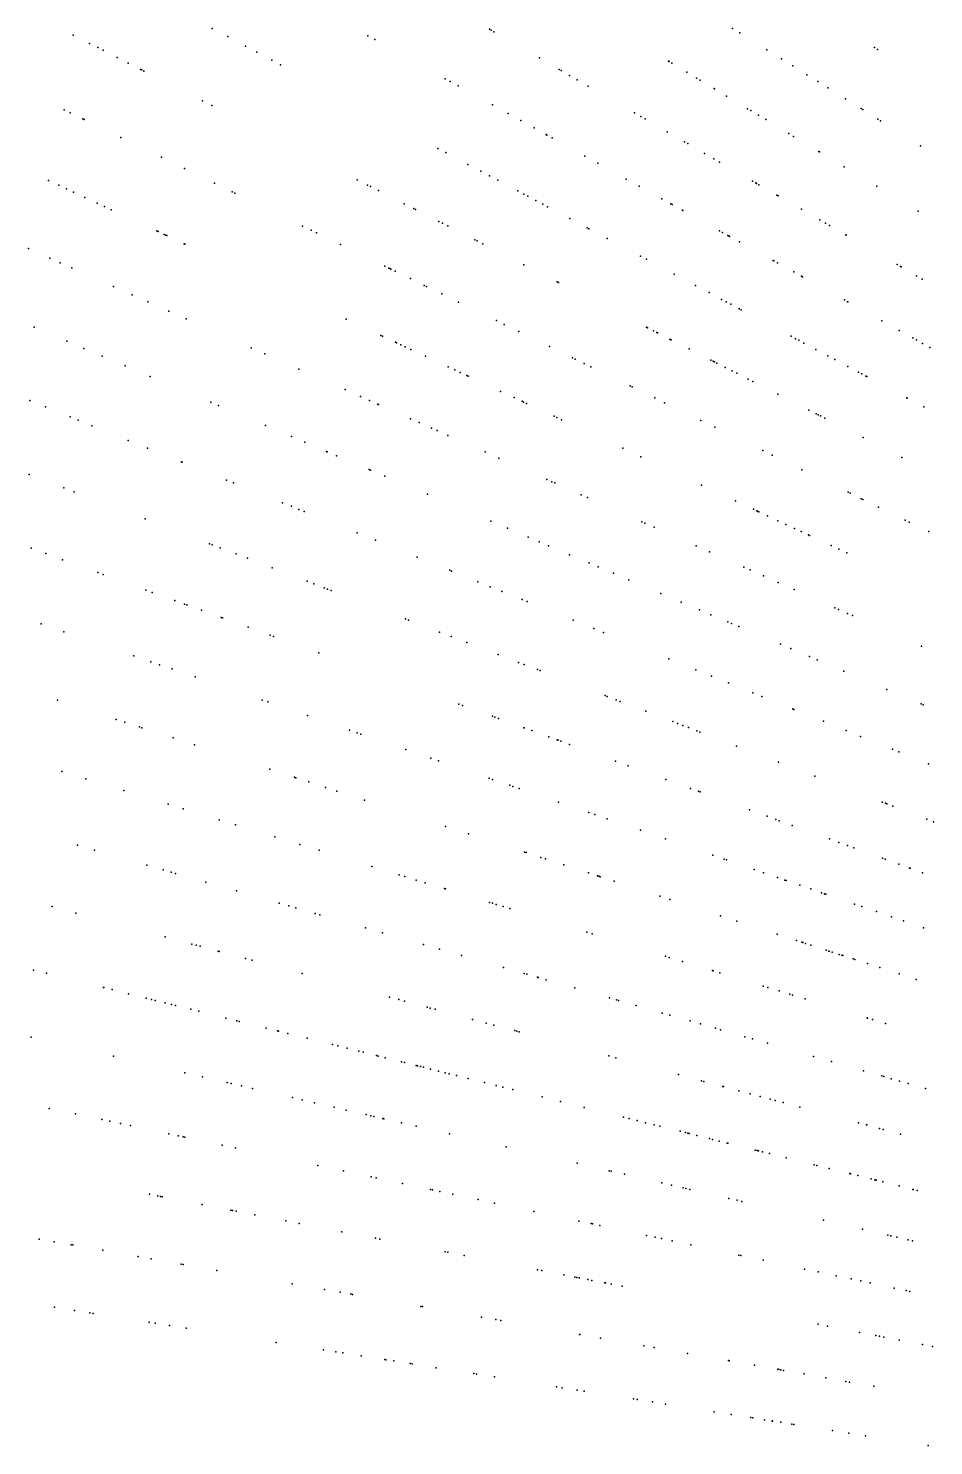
# Model space of a CAD drawing. Header units: metres. Extents: x -4327 to 4266, y -3886 to 3992.
# Drawn here: x -2179 to -1642, y 261 to 1100 of the extents above; entities that cross this region are included whole.
import ezdxf

# ---------------------------------------------------------------- set-up
doc = ezdxf.new("R2010")
doc.units = ezdxf.units.M

msp = doc.modelspace()

# ---------------------------------------------------------------- linework, layer by layer
for p in [(-2069.66, 1100.46, 2512.29), (-1761.11, 1100.46, 2509.41), (-2151.95, 1096.47, 2505.1), (-2060.42, 1095.54, 2482.01), (-1977.38, 1096.08, 2509.54), (-1973.23, 1093.78, 2509.77), (-1905.3, 1100.02, 2518.36), (-1904.25, 1099.42, 2519.74), (-1902.58, 1098.45, 2462.78), (-1756.93, 1097.85, 2486.85), (-2142.31, 1091.56, 2507.53), (-2137.44, 1089.08, 2515.52), (-2134.23, 1087.44, 2519.99), (-2049.79, 1089.89, 2499.08), (-2043.14, 1086.36, 2477.4), (-1740.86, 1087.81, 2525.11), (-1677, 1089.06, -103.15), (-1675.29, 1087.95, -108.51), (-2125.93, 1083.22, 2507.45), (-2119.44, 1079.91, 2464.57), (-2112.05, 1076.14, 2482.93), (-2111.42, 1075.82, 2523.2), (-2110.1, 1075.15, 2486.06), (-2034.18, 1081.59, 2493.65), (-2029.08, 1078.88, 2495.58), (-1875.63, 1082.89, 2509.37), (-1863.93, 1076.14, 2490.97), (-1862.69, 1075.42, 2533.67), (-1799.04, 1080.97, -53.24), (-1798.83, 1080.85, 2499.61), (-1797.21, 1079.87, -66.92), (-1732.15, 1082.37, 2495.75), (-1725.51, 1078.22, -86.06), (-1931.46, 1070.63, 2481.04), (-1928.53, 1069, 2515.69), (-1857.74, 1072.57, 2479.97), (-1853.35, 1070.03, 2534.94), (-1788.22, 1074.47, 2484.86), (-1782.47, 1071.02, 2487.87), (-1780.43, 1069.79, 2515.53), (-1717.07, 1072.95, 2498.94), (-1710.66, 1068.94, 2534.51), (-1923.74, 1066.35, 2473.84), (-1846.8, 1066.25, 2540), (-1771.99, 1064.72, -78.4), (-1771.78, 1064.59, -63.72), (-1764.74, 1060.36, 2482.32), (-1704.7, 1065.22, -143.32), (-1694.13, 1058.61, 2487.68), (-2157.28, 1052.18, 2500.44), (-2153.73, 1050.44, 2482.74), (-2075.28, 1057.41, 2461.11), (-2069.88, 1054.65, 2465.46), (-1903.44, 1055.1, 2518.78), (-1894.11, 1049.92, 2500.91), (-1819.37, 1050.41, 2507.83), (-1752.21, 1052.84, 2461.97), (-1750.32, 1051.7, 2542.84), (-1685.01, 1052.91, -167.83), (-1684.01, 1052.29, 2486.67), (-2146.23, 1046.79, 2487.64), (-2145.57, 1046.47, 2539.02), (-1886.62, 1045.77, 2493.77), (-1878.84, 1041.46, 2533.32), (-1815.54, 1048.2, 2510.88), (-1813.03, 1046.75, -64.53), (-1745.79, 1048.97, 2496.95), (-1741.52, 1046.41, 2455.1), (-1675.03, 1046.67, 2506.88), (-1673.39, 1045.65, 2515.71), (-2123.72, 1035.81, 2515.91), (-1871.71, 1037.51, 2501.51), (-1871.19, 1037.22, 2528.6), (-1868.09, 1035.5, -39.03), (-1799.86, 1039.15, 2500.26), (-1789.67, 1033.27, 2513.88), (-1727.78, 1038.16, 2549.73), (-1724.96, 1036.46, 2506), (-1935.85, 1029.31, 2509.7), (-1931.15, 1026.81, 2514.66), (-1848.74, 1024.77, 2476.27), (-1787.74, 1032.15, 2497.25), (-1777.72, 1026.37, -33.03), (-1710, 1027.47, 2509.39), (-1709.72, 1027.3, -171.77), (-1649.66, 1030.82, 2513.74), (-2099.74, 1024.11, 2512.1), (-2086.12, 1017.47, 2501.27), (-1918.07, 1019.86, 2508.66), (-1918.01, 1019.82, 2525.23), (-1841.08, 1020.53, 2512.82), (-1772.29, 1023.23, 2481.18), (-1768.85, 1021.24, -78.58), (-1694.97, 1018.44, 2490.12), (-2166.71, 1010.36, 2551.14), (-2068.23, 1008.74, 2477.1), (-1983.64, 1010.72, 2501.21), (-1910.41, 1015.78, 2531.94), (-1905.25, 1013.04, 2536.28), (-1900.29, 1010.4, 2538.09), (-1824.17, 1011.15, 2498.03), (-1749.26, 1009.94, 2462.59), (-1747.34, 1008.83, -116.23), (-1746.94, 1008.59, 2537.37), (-2160.53, 1007.47, 2541.08), (-2155.97, 1005.34, 2546.82), (-2151.88, 1003.44, 2514.36), (-2145.2, 1000.32, 2512.04), (-2057.83, 1003.67, 2535.83), (-2056.2, 1002.88, 2492.52), (-1977.54, 1007.61, 2526.62), (-1975.78, 1006.71, 2524.37), (-1971.07, 1004.31, 2526.68), (-1888.44, 1004.1, 2497.3), (-1884.94, 1002.24, 2525.95), (-1882.6, 1001, 2467.7), (-1816.44, 1006.87, 2534.86), (-1803.09, 999.47, 2521.83), (-1745.49, 1007.76, 2543.81), (-1734.83, 1001.61, 2522.62), (-1734.06, 1001.16, 2468.52), (-1675.73, 1006.88, 2503.65), (-2137.75, 996.85, 2508.79), (-2133.56, 994.9, 2512.1), (-2129.51, 993, 2493.66), (-1955.85, 996.56, 2521.01), (-1950.07, 993.61, 2524.66), (-1949.14, 993.13, 2526.23), (-1877.7, 998.39, 2472.16), (-1873.63, 996.23, 2494.19), (-1870.83, 994.74, 2518.17), (-1797.83, 996.56, -53.27), (-1797.01, 996.1, -22.97), (-1790.92, 992.72, 2479.87), (-1790.71, 992.61, 2476.83), (-1720.35, 993.25, -169.97), (-1651.18, 992.13, 2523.24), (-2016, 983.27, 2514.45), (-1935.25, 986.06, 2467.16), (-1933.09, 984.96, 2497.17), (-1930.03, 983.4, 2501.47), (-1857.55, 987.68, 2508.6), (-1709.4, 986.92, 2516.49), (-1706.03, 984.98, -206.51), (-1703.67, 983.62, 2510.88), (-2102.47, 980.4, 2502.71), (-2101.7, 980.04, 2488.15), (-2098.11, 978.37, 2475.77), (-2097.08, 977.88, 2499.03), (-2096.6, 977.66, 2506.67), (-2010.98, 980.82, 2524.77), (-2007.85, 979.3, 2509.8), (-1913.92, 975.19, 2494.3), (-1912.61, 974.52, 2473.43), (-1847.34, 982.25, -7.42), (-1846.27, 981.68, -71.31), (-1835.45, 975.93, 2489.77), (-1768.94, 980.54, 2504.59), (-1767.07, 979.5, 2496.36), (-1763.91, 977.75, -109.56), (-1763.44, 977.49, 2533.34), (-1762.88, 977.18, -137.08), (-1693.96, 978.01, -182.42), (-1693.9, 977.97, 2493.67), (-2178.61, 969.98, 2484.39), (-2086.29, 972.86, 2480.74), (-2085.84, 972.64, 2485.64), (-1993.61, 972.35, 2508.48), (-1909.26, 972.82, 2496.48), (-1757.05, 973.95, -72.9), (-2165.92, 964.33, 2505.23), (-2159.71, 961.56, 2542.12), (-2152.78, 958.48, 2503.68), (-1967.28, 959.51, 2488.99), (-1964.91, 958.35, -129.52), (-1964.3, 958.05, -128.29), (-1963.69, 957.76, -127.05), (-1884.87, 960.39, 2475.5), (-1815.77, 965.46, 2476.78), (-1812.26, 963.6, 2482.99), (-1737.05, 962.86, -147.05), (-1736.75, 962.7, 2528.79), (-1734.56, 961.48, 2519.94), (-1663.52, 960.43, 2476.65), (-1661.69, 959.38, 2476.71), (-1661.12, 959.05, 2523.85), (-1961.25, 956.57, 2475.91), (-1952.15, 952.13, 2536.04), (-1865.07, 950.3, -11.99), (-1864.35, 949.93, -19.97), (-1795.73, 954.81, -89.35), (-1724.83, 956.09, 2505.79), (-1720.26, 953.56, -158.57), (-1719.63, 953.21, -199.61), (-1652.14, 953.86, 2462.48), (-1648.78, 951.92, 2513.63), (-2128.21, 947.54, 2524.3), (-2117.06, 942.58, 2481.05), (-1943.89, 948.1, 2470.25), (-1942.53, 947.44, 2471.24), (-1933.59, 943.07, 2511.92), (-1783.22, 948.16, -81.01), (-1775.08, 943.83, -107.01), (-2107.76, 938.43, 2480.97), (-2095.35, 932.91, 2498.97), (-1923.7, 938.25, 2532.44), (-1767.63, 939.87, 2521.05), (-1764.86, 938.39, 2556.94), (-1762.23, 936.99, 2524.63), (-1757.26, 934.35, -100.49), (-1757.18, 934.31, -91.79), (-1756.1, 933.74, 2521.5), (-1694.89, 939.49, 2495.74), (-1693.04, 938.47, 2498.64), (-1692.86, 938.37, 2489.95), (-2085.1, 928.35, 2503.14), (-1990.3, 928.09, 2530.45), (-1901.14, 927.25, 2499.97), (-1896.64, 925.05, 2494.06), (-1672.71, 927.2, 2516.48), (-2175.14, 923.29, 2549.29), (-1969.56, 918.42, 2523.47), (-1968.74, 918.04, 2547.62), (-1887.77, 920.73, 2512.81), (-1812.08, 923.3, 2512.87), (-1811.57, 923.04, 2546.06), (-1808.12, 921.28, 2546.9), (-1806.06, 920.24, -95.7), (-1805.66, 920.03, 2566.33), (-1798.31, 916.28, -99.7), (-1798.05, 916.15, -95.28), (-1797.5, 915.87, 2546.16), (-1726.46, 917.97, 2492.89), (-1723.8, 916.56, 2497.46), (-1721.97, 915.59, 2506.06), (-1662.39, 921.48, 2500.96), (-1654.37, 917.03, 2469.27), (-1652.22, 915.84, 2463.28), (-2155.77, 915.07, 2466.54), (-2145.63, 910.77, 2581.67), (-2046.6, 911.21, 2525.23), (-2038.39, 907.55, 2526.18), (-1960.96, 914.41, 2531.94), (-1960.44, 914.17, 2534.07), (-1957.87, 912.97, 2533.54), (-1955.27, 911.76, 2516.25), (-1951.84, 910.16, 2531.32), (-1869.61, 911.87, 2488.64), (-1786.88, 910.46, 2516.99), (-1718.88, 913.94, -179.42), (-1711.74, 910.15, 2505.24), (-1648.54, 913.8, 2531.33), (-1644.13, 911.36, 2533.21), (-2134.9, 906.21, 2477.61), (-2121.2, 900.4, 2535.54), (-1943.27, 906.16, 2503.57), (-1929.81, 899.89, 2502.76), (-1856.09, 905.28, 2540.24), (-1854.44, 904.47, 2498.76), (-1849.15, 901.89, 2544.89), (-1845.11, 899.92, 2456.03), (-1773.95, 903.87, 2529.76), (-1772.7, 903.24, 2485.87), (-1771.83, 902.79, -108.02), (-1770.39, 902.06, -114.46), (-1765.49, 899.56, 2509.23), (-1704.61, 906.36, 2525.96), (-1700.59, 904.22, 2505.82), (-1692.79, 900.07, 2519.82), (-2106.48, 894.15, 2495.98), (-2018.17, 898.55, 2517.69), (-1925.81, 898.02, 2522.55), (-1922.6, 896.52, 2507.22), (-1918.73, 894.72, 2510.5), (-1917.95, 894.36, 2492.89), (-1761.43, 897.49, 2514.73), (-1758.71, 896.11, 2516.49), (-1751.9, 892.64, 2520.88), (-1749.23, 891.28, 2488.92), (-1686.56, 896.76, 2462.82), (-1684.48, 895.65, 2468.12), (-1682.09, 894.38, 2495.42), (-1681.61, 894.13, 2475.05), (-1990.8, 886.36, 2491.75), (-1981.74, 882.33, 2530.11), (-1898.63, 885.35, 2481.46), (-1821.86, 888.58, 2515.75), (-1820.63, 887.98, 2516.85), (-1734.42, 883.73, 2504.16), (-2177.77, 879.88, 2542.31), (-2168.52, 876.14, 2556.58), (-2070.52, 878.88, 2521.54), (-2065.82, 876.89, 2496.57), (-1976.3, 879.9, 2465.44), (-1971.49, 877.76, 2553.44), (-1970.98, 877.54, 2505.29), (-1890.68, 881.64, 2487.53), (-1885.97, 879.44, 2495.13), (-1885.03, 879, 2496.65), (-1883.36, 878.23, 2497.21), (-1807.22, 881.44, 2506.71), (-1801.43, 878.62, 2507.06), (-1715.87, 874.28, 2469.04), (-1657.94, 881.54, 2476.34), (-1657.67, 881.4, 2495.68), (-1647.71, 876.1, 2475.06), (-2153.77, 870.18, 2578.45), (-2149.09, 868.29, 2536.45), (-2038.05, 865.1, 2526.03), (-1952.16, 869.16, 2462.29), (-1946.9, 866.82, 2535.59), (-1866.9, 870.55, 2472.64), (-1865.34, 869.82, 2454.2), (-1862.59, 868.54, 2477.9), (-1779.9, 868.11, 2490.99), (-1711.62, 872.11, 2493.62), (-1710.36, 871.47, 2469.42), (-1708.96, 870.76, 2478.54), (-1706.5, 869.5, 2461.07), (-2140.96, 865, 2482.99), (-2022.64, 858.56, 2476.8), (-1939.64, 863.58, 2506.64), (-1936.34, 862.12, 2491.34), (-1929.88, 859.24, 2527.39), (-1771.6, 864.07, 2476.61), (-1683.83, 857.96, 2461.46), (-2119.38, 856.29, 2501.38), (-2107.97, 851.68, 2512.57), (-2014.71, 855.19, 2505.37), (-2001.8, 849.71, 2464.78), (-2001.39, 849.54, 2527.5), (-1907.87, 849.44, 2515.25), (-1826.27, 851.6, 2548.95), (-1743.3, 850.26, 2526.3), (-2087.84, 843.54, 2499.51), (-2087.5, 843.41, 2526.69), (-1995.94, 847.23, 2501.24), (-1899.78, 845.84, 2485.2), (-1815.47, 846.57, 2559.59), (-1737.69, 847.53, 2518.17), (-1660.8, 846.22, 2537.77), (-2178.16, 836.12, 2558.74), (-2061.1, 832.74, 2527.85), (-1976.53, 838.99, 2546.24), (-1975.77, 838.67, 2484.16), (-1967.33, 835.08, 2506.53), (-1871.28, 833.15, 2483.49), (-1868.31, 831.82, 2546.74), (-1720, 838.9, 2523.75), (-2157.63, 828.24, 2482.46), (-2151.39, 825.84, 2513.49), (-2057.04, 831.1, 2481.62), (-1942.05, 824.35, 2529.69), (-1866.54, 831.04, 2491), (-1850.97, 824.1, 2509.06), (-1779.48, 829.79, 2517.33), (-1692.56, 825.52, 2477.87), (-1691.35, 824.93, 2478.9), (-2027.97, 819.35, 2457.33), (-2022.68, 817.22, 2510.95), (-2018.24, 815.42, 2475.29), (-1847.11, 822.39, 2529.13), (-1759.4, 820.42, 2514.27), (-1748.76, 815.46, 2516.05), (-1684.83, 821.74, 2500.34), (-1683.98, 821.33, 2542.16), (-1674.57, 816.74, 2533.73), (-2109.43, 809.73, 2508.06), (-2015.17, 814.18, 2532.15), (-1904.53, 808.42, 2530.93), (-1814.94, 808.06, 2499.02), (-1813.26, 807.31, 2488.34), (-1746.83, 814.56, 2516.11), (-1746.13, 814.23, 2500.94), (-1745.59, 813.98, 2514.32), (-1740.49, 811.6, 2506.98), (-1734.29, 808.71, 2512.21), (-1729.62, 806.54, 2499.79), (-1658.89, 809.09, 2527.3), (-1656.46, 807.91, 2526.48), (-1983.72, 801.48, 2545.54), (-1894.53, 804.18, 2470.53), (-1882.38, 799.02, 2487.61), (-1807.64, 804.82, 2511.39), (-1807.59, 804.79, 2528.29), (-1724.53, 804.16, 2467.23), (-1720.56, 802.31, 2500.8), (-1716.16, 800.26, 2485.96), (-1715.47, 799.94, 2504.74), (-1644.9, 802.27, 2511.73), (-2176.97, 792.35, 2518.55), (-2071.25, 795.08, 2534.01), (-2069.55, 794.43, 2531.94), (-2064.93, 792.65, 2484.96), (-1972.86, 797.09, 2509.29), (-1875.76, 796.21, 2512.21), (-1870.27, 793.88, 2547.16), (-1782.78, 793.75, 2536.07), (-1774.85, 790.21, 2519.09), (-1702.76, 794.01, 2477.73), (-1698.11, 791.84, 2473.77), (-1693.49, 789.69, 2481.07), (-2168.26, 789.18, 2558.43), (-2158.36, 785.58, 2521.75), (-2055.4, 788.99, 2506.34), (-2048.73, 786.43, 2525.86), (-1948.15, 787.1, 2527.76), (-1857.74, 788.56, 2501.99), (-1846.24, 783.68, 2522.89), (-1840.79, 781.37, 2552.4), (-1754.44, 781.13, 2532.71), (-2137.33, 777.92, 2497.17), (-2134.27, 776.81, 2501.82), (-2034.09, 780.81, 2538.41), (-2013.25, 772.82, 2479.39), (-1928.8, 779.29, 2483.3), (-1927.78, 778.88, 2526.46), (-1831.73, 777.52, 2480.77), (-1822.68, 773.68, 2510.31), (-1750.79, 779.5, 2462.65), (-1742.9, 775.99, 2530.36), (-2108.98, 767.61, 2515.94), (-2105.18, 766.22, 2533.58), (-2009.46, 771.36, 2482.91), (-2003.25, 768.98, 2544.52), (-2001.21, 768.19, 2491.87), (-1999.03, 767.36, 2472.75), (-1912.09, 772.54, 2517.06), (-1904.75, 769.57, 2507.39), (-1897.84, 766.78, 2523.47), (-1803.7, 765.63, 2495.36), (-1734.16, 772.1, 2497.78), (-1724.6, 767.84, 2475.58), (-2091.76, 761.34, 2528.52), (-2085.96, 759.23, 2466.73), (-2085.96, 759.23, 2469.43), (-2084.69, 758.77, 2470.64), (-1885.83, 761.93, 2544.17), (-1882.84, 760.72, 2497.96), (-1791.6, 760.49, 2515.12), (-1700.56, 757.14, 2482.94), (-1698.29, 756.13, 2499.46), (-2171.1, 747.57, 2545.99), (-2075.99, 755.6, 2514.98), (-2064.32, 751.35, 2520.19), (-2063.54, 751.07, 2491.67), (-1955.07, 750.48, 2502.65), (-1953.16, 749.75, 2464.49), (-1855.7, 749.75, 2470.2), (-1780.78, 755.89, 2522.6), (-1773.99, 753.01, 2473.63), (-1763.99, 748.77, 2535.85), (-1761.82, 747.85, 2467.76), (-1693.04, 753.79, 2526.09), (-1690.02, 752.45, 2533.15), (-2157.54, 742.9, 2510.75), (-2048.38, 745.55, 2503.48), (-2035.3, 740.79, 2484.76), (-2033.33, 740.07, 2490.57), (-1934.8, 742.7, 2484.96), (-1927.9, 740.05, 2517.68), (-1843.47, 744.81, 2481.47), (-1837.74, 742.5, 2510.02), (-1757.41, 745.98, 2497.95), (-1918.62, 736.49, 2494.45), (-1732.72, 735.5, 2536.62), (-1726.53, 732.87, 2479.18), (-1649.21, 734.27, 2497.63), (-2116.08, 728.62, 2508.86), (-2105.98, 725.15, 2521.68), (-2100.79, 723.36, 2471.66), (-2006.47, 730.3, 2473.98), (-1900.05, 729.36, 2509.1), (-1888.03, 724.75, 2561.03), (-1884.63, 723.44, 2533.61), (-1798.94, 726.82, 2518.57), (-1715.65, 728.25, 2528.88), (-1711.02, 726.28, 2484.97), (-2093.43, 720.83, 2526.03), (-2079.68, 716.09, 2540.03), (-1876.77, 720.43, 2523.05), (-1875.29, 719.86, 2518.24), (-1782.98, 720.37, 2465.49), (-1773.66, 716.61, 2537.14), (-1695.11, 719.53, 2515.8), (-1763.56, 712.52, 2499.92), (-1749.12, 706.69, 2522.01), (-1669.66, 708.73, 2495.12), (-2161.33, 702.26, 2533.64), (-2040.03, 702.44, 2538.79), (-2036.71, 701.29, 2543.08), (-1923.37, 700.05, 2509.35), (-1921.25, 699.28, 2473.36), (-1836.77, 705.07, 2499.9), (-1835.52, 704.59, 2503.81), (-1830.13, 702.52, 2507.7), (-1827.71, 701.59, 2479.22), (-1743.84, 704.56, 2528.75), (-1725.44, 697.12, 2527.88), (-1649.4, 700.13, 2476.19), (-1648.19, 699.62, 2503), (-2126.6, 690.97, 2525.99), (-2121.39, 689.28, 2536.49), (-2013.19, 693.2, 2413.23), (-1903.5, 692.82, 2472.39), (-1903.4, 692.78, 2444.94), (-1902.08, 692.3, 2473.3), (-1899.91, 691.51, 2492.6), (-1812.63, 695.8, 2520.35), (-1796.65, 689.67, 2492.51), (-1724.91, 696.91, 2498.44), (-1707.35, 689.82, 2495.68), (-2112.8, 686.49, 2515.13), (-2111.34, 686.02, 2516.15), (-1988.32, 684.63, 2452.67), (-1983.62, 683.01, 2404.09), (-1981.44, 682.27, 2412.06), (-1884.81, 686.02, 2421.07), (-1884.69, 685.97, 2505.97), (-1880.1, 684.3, 2497.07), (-1870.1, 680.66, 2475.48), (-1793.74, 688.55, 2536.75), (-1790.62, 687.35, 2464.62), (-1787.25, 686.06, 2465.53), (-1782.26, 684.15, 2450.36), (-1780.53, 683.48, 2506.69), (-1693.8, 684.34, 2487.19), (-1685.28, 680.9, 2503.19), (-2092.71, 679.96, 2538.26), (-2080.1, 675.86, 2522.96), (-1954.91, 673.13, 2462.65), (-1865.11, 678.84, 2507.86), (-1864.58, 678.65, 2512.77), (-1862.96, 678.06, 2477.08), (-1857.75, 676.17, 2492.37), (-1758.87, 675.17, 2527.29), (-1666.29, 673.23, 2480.67), (-1940.08, 668.02, 2476.71), (-1935.47, 666.44, 2446.28), (-1830.51, 666.25, 2489.11), (-1823.04, 663.53, 2484.54), (-1733.93, 665.59, 2480.15), (-1662.68, 671.77, 2501.05), (-1645.08, 664.66, 2477.43), (-2158.72, 659.99, 2502.92), (-2144.6, 655.67, 2544.56), (-2035.48, 661.37, 2409.8), (-2020.88, 656.62, 2432.32), (-2020.1, 656.37, 2431.37), (-1905.44, 656.1, 2429.79), (-1903.39, 655.39, 2432.57), (-1800.76, 655.42, 2476.37), (-1712.42, 657.33, 2494.46), (-2121.91, 648.73, 2537.1), (-2012.38, 653.86, 2435.46), (-2002.42, 650.63, 2404.79), (-1995.79, 648.47, 2447.55), (-1893.23, 651.89, 2468.52), (-1891.32, 651.23, 2488.15), (-1887.61, 649.96, 2442.08), (-1786.04, 650.07, 2532.31), (-1781.39, 648.37, 2525.71), (-1780.46, 648.04, 2515.82), (-2095.65, 640.71, 2435.14), (-1979.25, 643.1, 2424.59), (-1864.33, 641.94, 2502.56), (-1672.46, 642, 2527.52), (-1670.54, 641.26, 2507.19), (-1669.67, 640.93, 2508.78), (-1666.13, 639.57, 2489.06), (-2086.86, 638.02, 2424.92), (-2065.4, 631.45, 2415.83), (-1846.44, 635.78, 2445.45), (-1842.9, 634.56, 2429.87), (-1835.51, 632.02, 2441.88), (-1751.17, 637.37, 2514.15), (-1751.03, 637.32, 2525.45), (-1740.58, 633.52, 2493.25), (-1735.53, 631.68, 2486.02), (-1733.49, 630.94, 2528.91), (-1646.01, 631.85, 2522.38), (-1641.95, 630.29, 2495.81), (-2055.71, 628.49, 2529.45), (-1931.42, 627.56, 2540.26), (-1917.78, 623.12, 2466.67), (-1815.78, 625.22, 2431.93), (-1725.87, 628.17, 2526.46), (-2149.39, 616.33, 2506.62), (-2139.38, 613.46, 2514.2), (-2032.49, 621.39, 2500.88), (-2017.64, 616.85, 2436.46), (-2006.24, 613.37, 2404.09), (-1800.94, 620.11, 2442.03), (-1703.67, 620.08, 2491.1), (-1698.13, 618.07, 2526.18), (-1692.93, 616.18, 2503.99), (-1689.18, 614.81, 2501.32), (-1884.46, 612.3, 2461.93), (-1883.48, 611.98, 2463.4), (-1874.78, 609.15, 2499.13), (-1872.08, 608.28, 2445.77), (-1861.25, 604.76, 2423.48), (-1772.89, 610.46, 2456.07), (-1766.12, 608.12, 2392.12), (-1764.77, 607.66, 2450.36), (-1672.31, 608.67, 2502.17), (-1670.71, 608.09, 2471.12), (-1662.59, 605.14, 2490.5), (-2108.43, 604.58, 2521.83), (-2098.64, 601.78, 2518.43), (-2093.98, 600.44, 2523.94), (-2091.4, 599.7, 2509.74), (-1974.91, 603.79, 2459.78), (-1958.71, 598.84, 2472.28), (-1955.5, 597.86, 2438.3), (-1846.51, 599.97, 2461.44), (-1841.3, 598.28, 2432.6), (-1840.42, 597.99, 2431.43), (-1839.67, 597.74, 2435.89), (-1748.39, 602.02, 2400.34), (-1742.89, 600.12, 2450.33), (-1734.6, 597.27, 2433.14), (-1656.21, 602.81, 2495.32), (-1655.93, 602.71, 2480.52), (-1648.52, 600.01, 2501.08), (-2073.39, 594.54, 2450.08), (-2055.23, 589.33, 2444.71), (-1948.68, 595.77, 2481.58), (-1943.47, 594.18, 2444.89), (-1931.96, 590.66, 2433.12), (-1931.35, 590.47, 2432.35), (-1831.28, 595.02, 2438.41), (-1730.17, 595.75, 2479.98), (-1729.36, 595.47, 2428.55), (-1721.34, 592.7, 2447.7), (-1714.85, 590.47, 2486.29), (-1708.44, 588.26, 2522.96), (-2164.52, 579.98, 2509.31), (-2029.95, 582.08, 2468.45), (-2029.89, 582.06, 2449.39), (-2024.24, 580.44, 2466.95), (-1905.32, 582.52, 2500.56), (-1903.51, 581.96, 2478.71), (-1901.29, 581.28, 2423.93), (-1897.09, 580, 2423.97), (-1804.32, 586.26, 2432.37), (-1798.26, 584.29, 2421.48), (-1706.75, 587.68, 2500.23), (-1705.95, 587.41, 2470.56), (-1688.93, 581.55, 2482.69), (-1684.61, 580.06, 2522.48), (-2150.37, 576.19, 2506.63), (-2020.07, 579.24, 2459.15), (-2008.49, 575.92, 2466.77), (-2005.79, 575.15, 2433.69), (-1893.27, 578.83, 2435.3), (-1768.3, 574.55, 2410.81), (-1758.63, 571.41, 2400.34), (-1675.79, 577.02, 2486.18), (-1666.92, 573.97, 2487.33), (-1659.83, 571.52, 2531.97), (-1978.72, 567.39, 2438.28), (-1968.63, 564.49, 2447.43), (-1847.62, 564.87, 2454.91), (-1844.47, 563.91, 2428.84), (-1734.69, 563.63, 2457.92), (-1648.02, 567.46, 2525.71), (-2097.45, 562.01, 2442.27), (-2081.63, 557.77, 2494.19), (-2079.1, 557.09, 2453.04), (-2076.84, 556.49, 2405.02), (-1944.3, 557.52, 2425.25), (-1934.92, 554.83, 2476.03), (-1723.32, 559.94, 2568.39), (-1720.03, 558.87, 2473.62), (-1719.47, 558.69, 2472.81), (-1717.91, 558.18, 2473.39), (-1714.74, 557.15, 2457.55), (-2066.06, 553.6, 2418.96), (-2065.41, 553.43, 2415.55), (-2049.79, 549.24, 2483.29), (-2046.01, 548.23, 2470.51), (-1921.75, 551.05, 2486.78), (-1921.75, 551.05, 2415.81), (-1800.87, 550.58, 2419.84), (-1798.78, 549.94, 2463.82), (-1790.77, 547.49, 2450.08), (-1705.73, 554.22, 2539.22), (-1704.04, 553.68, 2484.59), (-1703.94, 553.64, 2481.58), (-1702.2, 553.08, 2484.75), (-1697.89, 551.68, 2464.28), (-1696.35, 551.18, 2487.64), (-1695.86, 551.02, 2452.86), (-1689.61, 548.99, 2492.09), (-1688.59, 548.66, 2493.46), (-1681.1, 546.22, 2476.67), (-2175.57, 542.43, 2464.39), (-2167.75, 540.48, 2463.61), (-2016.36, 540.28, 2464.48), (-1896.96, 543.94, 2487.87), (-1884.71, 540.43, 2444.3), (-1883.02, 539.95, 2486.26), (-1876.71, 538.14, 2450.31), (-1876.48, 538.07, 2477.62), (-1773.11, 542.09, 2461.9), (-1772.65, 541.95, 2455.69), (-1768.67, 540.74, 2480.99), (-1673.93, 543.89, 2483.26), (-1662.46, 540.16, 2497.87), (-2134.1, 532.09, 2444.06), (-2133.77, 532.01, 2441), (-2129.01, 530.82, 2470.55), (-1871.65, 536.69, 2476.8), (-1854.71, 531.83, 2462.66), (-1742.94, 532.87, 2411.79), (-1740.31, 532.07, 2416.37), (-1733.6, 530.02, 2423.51), (-1652.31, 536.87, 2497.08), (-2119.2, 528.38, 2432.32), (-2108.76, 525.77, 2482.29), (-2105.6, 524.98, 2456.85), (-2103.46, 524.45, 2411.61), (-2097.43, 522.95, 2428.57), (-2093.78, 522.04, 2475.53), (-2091.39, 521.44, 2456.42), (-1964.49, 526.38, 2490.61), (-1959.08, 524.93, 2426.49), (-1955.62, 524.01, 2457.4), (-1834.17, 525.94, 2446.37), (-1829.92, 524.72, 2451.71), (-1828.85, 524.41, 2439.27), (-1818.21, 521.36, 2463.64), (-1727.13, 528.04, 2470.19), (-1725.69, 527.59, 2423.45), (-1718.1, 525.28, 2432.13), (-2082.27, 519.17, 2464.64), (-2077.57, 518, 2478.11), (-2061.48, 513.98, 2450.8), (-2055.05, 512.38, 2427.07), (-1942.18, 520.41, 2467.83), (-1940.36, 519.92, 2484.82), (-1937.45, 519.14, 2461.82), (-1915.27, 513.2, 2436.35), (-1802.83, 516.95, 2423.58), (-1798.28, 515.65, 2461.55), (-1681.43, 514.07, 2435.37), (-1681.13, 513.97, 2457.46), (-1678.26, 513.09, 2461.75), (-2053.57, 512.01, 2509.74), (-2037.7, 508.06, 2438.61), (-2030.92, 506.37, 2487.56), (-2030.4, 506.23, 2432.55), (-2024.84, 504.85, 2455.54), (-1907.18, 511.03, 2439.61), (-1902.71, 509.83, 2447.52), (-1890.3, 506.5, 2431.55), (-1889.09, 506.18, 2487.8), (-1887.71, 505.81, 2450.03), (-1786.35, 512.23, 2415.01), (-1780.26, 510.48, 2417.67), (-1771.26, 507.9, 2394.61), (-1768.32, 507.06, 2420.55), (-1670.54, 510.74, 2476.06), (-2176.84, 502.56, 2471.71), (-2013.27, 501.97, 2465.94), (-1998.31, 498.23, 2469.41), (-1995.16, 497.45, 2443.75), (-1989.61, 496.07, 2477.83), (-1753.9, 502.92, 2430.94), (-1749.41, 501.63, 2469.31), (-1740.35, 499.04, 2473.44), (-2128.1, 491.31, 2478.16), (-1982.66, 494.33, 2455.51), (-1980.06, 493.68, 2457.74), (-1972.31, 491.75, 2461.75), (-1971.17, 491.47, 2449.42), (-1967.1, 490.45, 2477.17), (-1967.04, 490.44, 2433.46), (-1957.39, 488.03, 2440.41), (-1955.58, 487.58, 2443.57), (-1834.56, 491.57, 2440.55), (-1830.34, 490.44, 2459.75), (-1713.23, 491.26, 2443.27), (-1702.53, 488.19, 2453.21), (-2085.86, 481.56, 2513.4), (-2075.36, 479.13, 2443.49), (-1948.71, 485.87, 2445.84), (-1947.87, 485.66, 2447.51), (-1946.14, 485.23, 2483.78), (-1944.43, 484.8, 2487.13), (-1940.15, 483.73, 2445.95), (-1935.5, 482.57, 2495.15), (-1931.58, 481.6, 2440.58), (-1929.16, 480.99, 2459.35), (-1924.82, 479.91, 2495.3), (-1793.16, 480.48, 2415.23), (-1683.5, 482.74, 2465.23), (-1672.77, 479.66, 2460.88), (-1671.58, 479.32, 2414.16), (-2060.68, 475.75, 2469.39), (-2058.42, 475.22, 2485.83), (-2052.19, 473.79, 2489.28), (-2045.81, 472.31, 2498.08), (-1917.87, 478.18, 2497.47), (-1908.16, 475.76, 2470.94), (-1901.24, 474.03, 2456.48), (-1897.35, 473.06, 2467.97), (-1891.44, 471.59, 2488.05), (-1779.64, 476.85, 2421.53), (-1778.09, 476.44, 2460.95), (-1766.98, 473.46, 2470.76), (-1766.56, 473.35, 2458.94), (-1757.35, 470.88, 2457.3), (-1667.09, 478.03, 2452.51), (-1662.14, 476.61, 2422.74), (-1657.06, 475.15, 2451.92), (-1646.7, 472.18, 2462.2), (-2022.1, 466.84, 2463.66), (-2016.29, 465.5, 2464.76), (-2009.04, 463.82, 2439.64), (-1874.05, 467.25, 2454.13), (-1863.22, 464.55, 2453.67), (-1750.67, 469.09, 2473.26), (-1744.86, 467.53, 2445.4), (-1738.84, 465.92, 2450.93), (-1735.96, 465.15, 2455.28), (-1731.24, 463.88, 2454.21), (-2166.26, 460.45, 2452.89), (-2150.7, 457.15, 2437.95), (-2135, 453.81, 2463.03), (-1997.3, 461.11, 2452.39), (-1990.15, 459.46, 2457.2), (-1978.33, 456.73, 2456.21), (-1975.58, 456.1, 2425.72), (-1973.74, 455.67, 2431.54), (-1968.4, 454.44, 2457.49), (-1967.94, 454.34, 2435.18), (-1849.19, 461.05, 2482.28), (-1825.85, 455.24, 2467.63), (-1822.54, 454.41, 2477.13), (-1721.3, 461.22, 2462.62), (-2130.37, 452.82, 2484.86), (-2123.99, 451.47, 2434.23), (-2118.14, 450.23, 2435.54), (-2095.37, 445.38, 2465.65), (-1957.35, 451.89, 2446.42), (-1948.72, 449.9, 2487.76), (-1929.03, 445.35, 2435.3), (-1817.7, 453.2, 2429.02), (-1812.76, 451.97, 2477.86), (-1807.7, 450.71, 2393.99), (-1804.25, 449.85, 2457.85), (-1792.24, 446.86, 2427.7), (-1789.08, 446.07, 2409.75), (-1787.7, 445.72, 2482.81), (-1786.98, 445.54, 2453.73), (-1686.48, 451.89, 2415.57), (-1681.81, 450.64, 2408.88), (-1681.66, 450.6, 2403.13), (-1674.03, 448.56, 2419.91), (-1671.85, 447.97, 2456.17), (-1661.57, 445.22, 2466.68), (-2089.89, 444.22, 2443.01), (-2086.74, 443.55, 2466.35), (-2085.94, 443.38, 2476.3), (-2063.81, 438.68, 2485.45), (-2055.86, 436.99, 2448.68), (-1895.33, 437.57, 2455.04), (-1782.32, 444.38, 2447.34), (-1774.76, 442.5, 2423.16), (-1773.02, 442.06, 2437.34), (-1769.04, 441.07, 2426.35), (-1764.27, 439.88, 2444.7), (-1763.95, 439.8, 2472.3), (-1747.69, 435.75, 2457.93), (-1746.65, 435.49, 2464.91), (-1745.82, 435.28, 2458.1), (-1743.5, 434.7, 2426.96), (-1739.32, 433.66, 2421.13), (-1729.43, 431.2, 2454.64), (-2006.97, 426.59, 2443.89), (-1991.87, 423.38, 2477.19), (-1853.37, 427.88, 2474.7), (-1834.34, 423.49, 2460.38), (-1833.03, 423.19, 2461.4), (-1825.31, 421.4, 2464.93), (-1712.88, 427.07, 2439.53), (-1711.16, 426.64, 2439.88), (-1703.83, 424.81, 2446.25), (-1691.69, 421.79, 2412.12), (-1691.28, 421.68, 2456.4), (-1686.87, 420.58, 2410.78), (-1975.43, 419.89, 2467.69), (-1972.4, 419.25, 2433.97), (-1956.84, 415.94, 2485.69), (-1940.3, 412.42, 2442.78), (-1938.94, 412.13, 2487.86), (-1803.05, 416.27, 2451.5), (-1797.37, 414.96, 2449.32), (-1790.4, 413.35, 2450.94), (-1788.83, 412.98, 2421.16), (-1786.52, 412.45, 2420.76), (-1786.49, 412.44, 2451.14), (-1678.91, 418.6, 2418.82), (-1676.84, 418.08, 2472.39), (-1676.35, 417.96, 2420.71), (-1675.98, 417.87, 2434.18), (-1672.17, 416.92, 2454.08), (-1662.48, 414.5, 2485.7), (-1654.29, 412.46, 2430.67), (-1654.18, 412.43, 2456.05), (-1651.73, 411.82, 2463.88), (-2106.8, 409.52, 2500.47), (-2101.86, 408.56, 2464.52), (-2100.18, 408.23, 2467.99), (-2099.31, 408.06, 2505.36), (-2075.66, 403.47, 2488.11), (-1934.69, 411.23, 2443.89), (-1926.9, 409.58, 2491.88), (-1912.05, 406.42, 2497.77), (-1911.93, 406.39, 2458.71), (-1902.18, 404.32, 2468.19), (-1763.34, 407.1, 2424.89), (-1758.39, 405.96, 2476.77), (-1755.63, 405.32, 2439.17), (-2058.53, 400.14, 2443.18), (-2057.55, 399.95, 2444.7), (-2055.32, 399.51, 2463.73), (-2044.43, 397.4, 2472.46), (-1878.98, 399.39, 2460.1), (-2025.94, 393.8, 2458.25), (-2018, 392.26, 2451.33), (-1992.79, 387.36, 2439.56), (-1852.2, 393.7, 2449.72), (-1844.99, 392.16, 2448.46), (-1844.11, 391.98, 2422.6), (-1839.9, 391.08, 2469.45), (-1707.16, 394.13, 2437.98), (-1684.19, 388.83, 2430.26), (-2172.26, 383.03, 2464.58), (-2163.39, 381.46, 2443.77), (-2153.2, 379.67, 2478.09), (-2152.22, 379.49, 2490.63), (-1972.81, 383.48, 2417.79), (-1970.18, 382.96, 2422.61), (-1812.26, 385.21, 2426.86), (-1807.12, 384.11, 2450.31), (-1803.21, 383.28, 2478.6), (-1796.94, 381.95, 2461.55), (-1785.91, 379.61, 2497.23), (-1669.02, 385.32, 2461.99), (-1667.43, 384.96, 2462.51), (-1663.78, 384.11, 2465.72), (-1657.09, 382.57, 2470.16), (-1654.45, 381.96, 2477.79), (-2134.5, 376.37, 2451.17), (-2113.45, 372.66, 2421.68), (-2105.84, 371.32, 2453.1), (-1931.51, 375.45, 2491.77), (-1929.9, 375.14, 2495.29), (-1920.24, 373.26, 2502.39), (-1757.36, 373.54, 2437.71), (-1756.21, 373.29, 2441.69), (-1743.06, 370.5, 2465.41), (-2087.98, 368.17, 2443.03), (-2086.76, 367.95, 2428.2), (-2066.86, 364.44, 2480.51), (-1876.81, 364.81, 2451.29), (-1874.29, 364.32, 2450.76), (-1861.26, 361.79, 2458.52), (-1718.43, 365.26, 2422.22), (-1710.43, 363.56, 2444.44), (-1699.66, 361.27, 2454.42), (-2022.2, 356.57, 2462.11), (-2003.12, 353.2, 2502.03), (-1854.73, 360.52, 2455.43), (-1853.57, 360.3, 2456.66), (-1852.05, 360, 2468.55), (-1846.94, 359.01, 2492.6), (-1844.51, 358.54, 2466.87), (-1836.93, 357.06, 2456.72), (-1836.55, 356.99, 2447.9), (-1833.19, 356.34, 2474.04), (-1826.56, 355.05, 2473.5), (-1690.78, 359.39, 2419.16), (-1685.05, 358.17, 2458.83), (-1679.68, 357.03, 2431.2), (-1665.44, 354, 2461.51), (-1993.77, 351.56, 2482.04), (-1987.49, 350.45, 2446.85), (-1986.37, 350.25, 2517.36), (-1658.27, 352.48, 2439.52), (-1656.02, 352, 2459.04), (-2163.15, 342.61, 2501.47), (-2151.15, 340.71, 2484.86), (-2142.23, 339.3, 2426.08), (-2140.09, 338.96, 2450.43), (-1945.93, 343.12, 2455.11), (-1944.99, 342.95, 2459.41), (-1909.98, 336.78, 2447.79), (-2106.89, 333.7, 2415.07), (-2103.38, 333.14, 2462), (-2094.84, 331.79, 2490.18), (-2085.15, 330.26, 2437.97), (-1901.51, 335.29, 2447.9), (-1898.51, 334.76, 2433.1), (-1710.48, 332.48, 2472.72), (-1704.91, 331.4, 2458.97), (-1685.97, 327.72, 2451.46), (-2031.62, 321.78, 2450.02), (-1851.85, 326.53, 2410.88), (-1851.62, 326.49, 2407.89), (-1839.4, 324.34, 2466), (-1813.82, 319.83, 2487.64), (-1676.29, 325.84, 2460.16), (-1674.08, 325.41, 2462.64), (-1671.51, 324.91, 2467.48), (-1662.44, 323.15, 2439.83), (-1648.51, 320.44, 2425.03), (-1642.55, 319.28, 2467.68), (-2003.61, 317.34, 2467.72), (-1996.42, 316.2, 2437.1), (-1992.16, 315.53, 2481.08), (-1981.33, 313.81, 2470.34), (-1967.24, 311.58, 2499.78), (-1966.62, 311.48, 2499), (-1807.69, 318.74, 2453.94), (-1787.89, 315.25, 2457.67), (-1763.64, 310.98, 2449.4), (-1763.17, 310.89, 2457.17), (-1962.02, 310.75, 2484.8), (-1952.31, 309.22, 2436.87), (-1951.05, 309.02, 2462.63), (-1936.91, 306.78, 2447.52), (-1914.61, 303.24, 2452.06), (-1913.04, 303, 2463.83), (-1748.23, 308.26, 2436.36), (-1734.31, 305.81, 2456.15), (-1733.64, 305.69, 2449.55), (-1732.49, 305.49, 2447.93), (-1730.95, 305.21, 2440.13), (-1718.72, 303.06, 2422.88), (-1902.3, 301.29, 2447.25), (-1865.61, 295.48, 2476.97), (-1862.15, 294.94, 2425.4), (-1705.94, 300.8, 2435.55), (-1693.96, 298.69, 2435.29), (-1691.76, 298.3, 2423.7), (-1677.48, 295.78, 2479.85), (-1853.24, 293.52, 2402.96), (-1849.12, 292.87, 2408.43), (-1819.93, 288.25, 2471.77), (-1817.78, 287.91, 2443.73), (-1808.64, 286.46, 2484.6), (-1800.87, 285.23, 2473.94), (-1772.01, 280.66, 2434.29), (-1762.07, 279.08, 2448.49), (-1750.29, 277.22, 2432.12), (-1749.12, 277.03, 2438.86), (-1742.19, 275.94, 2465.79), (-1737.63, 275.21, 2467.86), (-1737.42, 275.18, 2447.73), (-1732.55, 274.41, 2435.26), (-1726.02, 273.38, 2451.37), (-1724.8, 273.18, 2466.67), (-1701.94, 269.56, 2448.11), (-1692.15, 268.01, 2479.72), (-1682.45, 266.47, 2422.88), (-1645.22, 260.58, 2450.76)]:
    msp.add_point(p)

doc.saveas('drawing.dxf')
